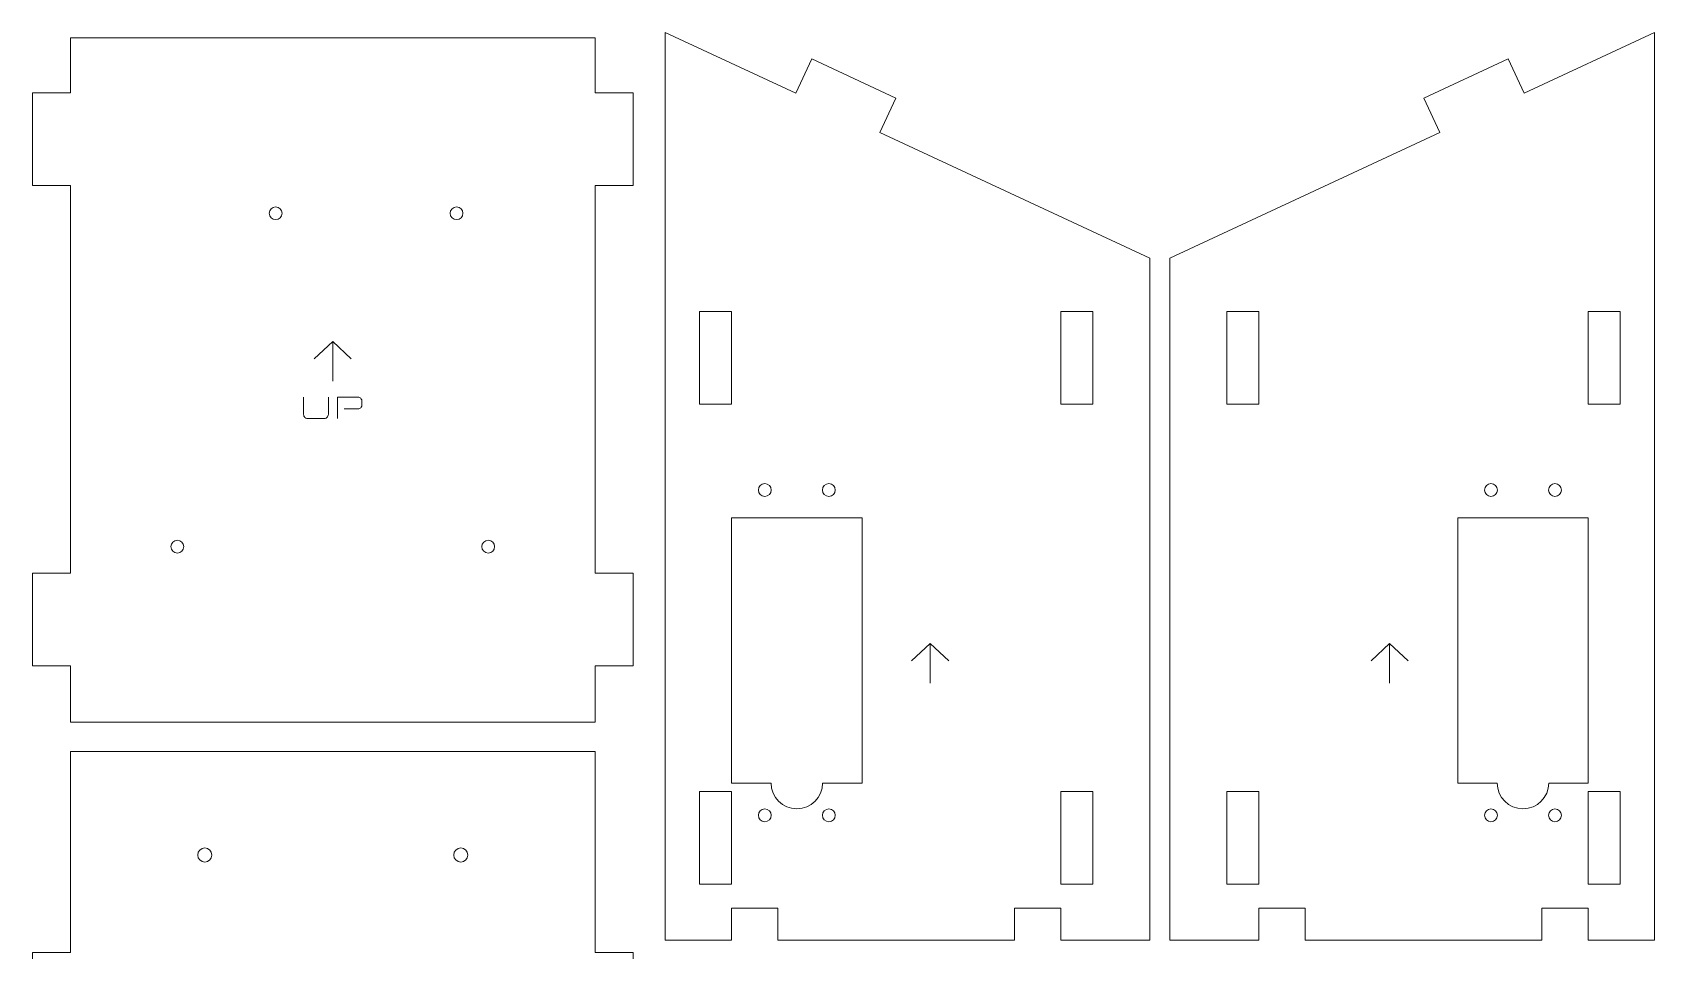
# Model space of a CAD drawing. Header units: inches. Extents: x 4 to 257, y -253 to 54.
# Drawn here: x 4 to 257.4, y -89.2 to 54.4 of the extents above; entities that cross this region are included whole.
import ezdxf

# ---------------------------------------------------------------- set-up
doc = ezdxf.new("R2010")
doc.units = ezdxf.units.IN
doc.header["$MEASUREMENT"] = 0
doc.layers.add('v3.4 Servo Eddition', color=7, linetype='Continuous')

# ---------------------------------------------------------------- blocks, each defined once
blk = doc.blocks.new('block 9')
at = {"layer": 'v3.4 Servo Eddition', "lineweight": 0}
for points in [[(257.39, -87.54), (257.39, 54.35), (236.99, 44.84), (234.49, 50.21), (221.36, 44.08), (223.86, 38.72), (181.67, 19.04), (181.67, -87.54), (195.56, -87.54), (195.56, -82.54), (202.81, -82.54), (202.81, -87.54), (239.79, -87.54), (239.79, -82.54), (247.03, -82.54), (247.03, -87.54), (257.39, -87.54)], [(195.57, 10.71), (190.57, 10.71), (190.57, -3.77), (195.57, -3.77), (195.57, 10.71)], [(252.03, 10.71), (247.03, 10.71), (247.03, -3.77), (252.03, -3.77), (252.03, 10.71)], [(213.1, -43.86), (216, -41.16), (218.9, -43.86)], [(216, -41.16), (216, -47.36)], [(195.57, -64.33), (190.57, -64.33), (190.57, -78.82), (195.57, -78.82), (195.57, -64.33)], [(252.03, -64.33), (247.03, -64.33), (247.03, -78.82), (252.03, -78.82), (252.03, -64.33)]]:
    blk.add_lwpolyline(points, dxfattribs=at)
for points, knots in [([(232.83, -17.19), (232.83, -16.63), (232.39, -16.19), (231.83, -16.19), (231.28, -16.19), (230.83, -16.63), (230.83, -17.19), (230.83, -17.74), (231.28, -18.19), (231.83, -18.19), (232.39, -18.19), (232.83, -17.74), (232.83, -17.19)], [0, 0, 0, 0, 1, 1, 1, 2, 2, 2, 3, 3, 3, 4, 4, 4, 4]), ([(242.83, -17.19), (242.83, -16.63), (242.39, -16.19), (241.83, -16.19), (241.28, -16.19), (240.83, -16.63), (240.83, -17.19), (240.83, -17.74), (241.28, -18.19), (241.83, -18.19), (242.39, -18.19), (242.83, -17.74), (242.83, -17.19)], [0, 0, 0, 0, 1, 1, 1, 2, 2, 2, 3, 3, 3, 4, 4, 4, 4]), ([(226.63, -62.99), (226.63, -62.99), (226.63, -21.51), (226.63, -21.51), (226.63, -21.51), (247.03, -21.51), (247.03, -21.51), (247.03, -21.51), (247.03, -62.99), (247.03, -62.99), (247.03, -62.99), (240.85, -62.99), (240.85, -62.99), (240.85, -65.21), (239.05, -67.01), (236.83, -67.01), (234.61, -67.01), (232.81, -65.21), (232.81, -62.99), (232.81, -62.99), (226.63, -62.99), (226.63, -62.99)], [0, 0, 0, 0, 1, 1, 1, 2, 2, 2, 3, 3, 3, 4, 4, 4, 5, 5, 5, 6, 6, 6, 7, 7, 7, 7]), ([(230.83, -68.03), (230.83, -68.59), (231.28, -69.03), (231.83, -69.03), (232.39, -69.03), (232.83, -68.59), (232.83, -68.03), (232.83, -67.48), (232.39, -67.03), (231.83, -67.03), (231.28, -67.03), (230.83, -67.48), (230.83, -68.03)], [0, 0, 0, 0, 1, 1, 1, 2, 2, 2, 3, 3, 3, 4, 4, 4, 4]), ([(240.83, -68.03), (240.83, -68.59), (241.28, -69.03), (241.83, -69.03), (242.39, -69.03), (242.83, -68.59), (242.83, -68.03), (242.83, -67.48), (242.39, -67.03), (241.83, -67.03), (241.28, -67.03), (240.83, -67.48), (240.83, -68.03)], [0, 0, 0, 0, 1, 1, 1, 2, 2, 2, 3, 3, 3, 4, 4, 4, 4])]:
    blk.add_open_spline(points, degree=3, knots=knots, dxfattribs=at)
blk = doc.blocks.new('block 10')
at = {"layer": 'v3.4 Servo Eddition', "lineweight": 0}
for points in [[(102.82, -87.54), (102.82, 54.35), (123.22, 44.84), (125.72, 50.21), (138.85, 44.08), (136.35, 38.72), (178.54, 19.04), (178.54, -87.54), (164.64, -87.54), (164.64, -82.54), (157.4, -82.54), (157.4, -87.54), (120.42, -87.54), (120.42, -82.54), (113.18, -82.54), (113.18, -87.54), (102.82, -87.54)], [(108.18, 10.71), (113.18, 10.71), (113.18, -3.77), (108.18, -3.77), (108.18, 10.71)], [(164.64, 10.71), (169.64, 10.71), (169.64, -3.77), (164.64, -3.77), (164.64, 10.71)], [(141.31, -43.86), (144.21, -41.16), (147.11, -43.86)], [(144.21, -47.36), (144.21, -41.16)], [(108.18, -64.33), (113.18, -64.33), (113.18, -78.82), (108.18, -78.82), (108.18, -64.33)], [(164.64, -64.33), (169.64, -64.33), (169.64, -78.82), (164.64, -78.82), (164.64, -64.33)]]:
    blk.add_lwpolyline(points, dxfattribs=at)
for points, knots in [([(117.38, -17.19), (117.38, -16.63), (117.82, -16.19), (118.38, -16.19), (118.93, -16.19), (119.38, -16.63), (119.38, -17.19), (119.38, -17.74), (118.93, -18.19), (118.38, -18.19), (117.82, -18.19), (117.38, -17.74), (117.38, -17.19)], [0, 0, 0, 0, 1, 1, 1, 2, 2, 2, 3, 3, 3, 4, 4, 4, 4]), ([(127.38, -17.19), (127.38, -16.63), (127.82, -16.19), (128.38, -16.19), (128.93, -16.19), (129.38, -16.63), (129.38, -17.19), (129.38, -17.74), (128.93, -18.19), (128.38, -18.19), (127.82, -18.19), (127.38, -17.74), (127.38, -17.19)], [0, 0, 0, 0, 1, 1, 1, 2, 2, 2, 3, 3, 3, 4, 4, 4, 4]), ([(133.58, -62.99), (133.58, -62.99), (133.58, -21.51), (133.58, -21.51), (133.58, -21.51), (113.18, -21.51), (113.18, -21.51), (113.18, -21.51), (113.18, -62.99), (113.18, -62.99), (113.18, -62.99), (119.36, -62.99), (119.36, -62.99), (119.36, -65.21), (121.16, -67.01), (123.38, -67.01), (125.6, -67.01), (127.4, -65.21), (127.4, -62.99), (127.4, -62.99), (133.58, -62.99), (133.58, -62.99)], [0, 0, 0, 0, 1, 1, 1, 2, 2, 2, 3, 3, 3, 4, 4, 4, 5, 5, 5, 6, 6, 6, 7, 7, 7, 7]), ([(119.38, -68.03), (119.38, -68.59), (118.93, -69.03), (118.38, -69.03), (117.82, -69.03), (117.38, -68.59), (117.38, -68.03), (117.38, -67.48), (117.82, -67.03), (118.38, -67.03), (118.93, -67.03), (119.38, -67.48), (119.38, -68.03)], [0, 0, 0, 0, 1, 1, 1, 2, 2, 2, 3, 3, 3, 4, 4, 4, 4]), ([(129.38, -68.03), (129.38, -68.59), (128.93, -69.03), (128.38, -69.03), (127.82, -69.03), (127.38, -68.59), (127.38, -68.03), (127.38, -67.48), (127.82, -67.03), (128.38, -67.03), (128.93, -67.03), (129.38, -67.48), (129.38, -68.03)], [0, 0, 0, 0, 1, 1, 1, 2, 2, 2, 3, 3, 3, 4, 4, 4, 4])]:
    blk.add_open_spline(points, degree=3, knots=knots, dxfattribs=at)
blk = doc.blocks.new('block 12')
at = {"layer": 'v3.4 Servo Eddition', "lineweight": 0}
for points in [[(20.37, -118.4), (15.38, -118.4), (15.38, -123.4), (20.37, -123.4), (20.37, -118.4)], [(86.37, -118.4), (81.37, -118.4), (81.37, -123.4), (86.37, -123.4), (86.37, -118.4)], [(20.37, -163.9), (15.38, -163.9), (15.38, -168.9), (20.37, -168.9), (20.37, -163.9)], [(86.37, -163.9), (81.37, -163.9), (81.37, -168.9), (86.37, -168.9), (86.37, -163.9)]]:
    blk.add_lwpolyline(points, dxfattribs=at)
blk = doc.blocks.new('block 13')
at = {"layer": 'v3.4 Servo Eddition', "lineweight": 0}
for points in [[(31.97, -74.24), (31.97, -73.63), (31.48, -73.14), (30.87, -73.14), (30.27, -73.14), (29.77, -73.63), (29.77, -74.24), (29.77, -74.85), (30.27, -75.34), (30.87, -75.34), (31.48, -75.34), (31.97, -74.85), (31.97, -74.24)], [(71.97, -74.24), (71.97, -73.63), (71.48, -73.14), (70.87, -73.14), (70.26, -73.14), (69.77, -73.63), (69.77, -74.24), (69.77, -74.85), (70.26, -75.34), (70.87, -75.34), (71.48, -75.34), (71.97, -74.85), (71.97, -74.24)]]:
    blk.add_open_spline(points, degree=3, knots=[0, 0, 0, 0, 1, 1, 1, 2, 2, 2, 3, 3, 3, 4, 4, 4, 4], dxfattribs=at)
blk = doc.blocks.new('block 11')
at = {"layer": 'v3.4 Servo Eddition', "lineweight": 0}
for points in [[(91.87, -179.02), (97.79, -179.02), (97.79, -164.53), (91.87, -164.53), (91.87, -103.97), (97.79, -103.97), (97.79, -89.49), (91.87, -89.49), (91.87, -58.08), (9.88, -58.08), (9.88, -89.49), (3.95, -89.49), (3.95, -103.97), (9.88, -103.97), (9.88, -164.53), (3.95, -164.53), (3.95, -179.02), (9.88, -179.02), (9.88, -187.83), (91.87, -187.83), (91.87, -179.02)], [(47.97, -122.56), (50.87, -119.86), (53.77, -122.56)], [(50.87, -119.86), (50.87, -126.06)]]:
    blk.add_lwpolyline(points, dxfattribs=at)
at = {"layer": 'v3.4 Servo Eddition'}
for name in ['block 13', 'block 12']:
    blk.add_blockref(name, (0, 0), dxfattribs=at)
blk = doc.blocks.new('block 15')
at = {"layer": 'v3.4 Servo Eddition', "lineweight": 0}
for points in [[(42.95, 26.08), (42.95, 25.53), (42.5, 25.08), (41.95, 25.08), (41.39, 25.08), (40.95, 25.53), (40.95, 26.08), (40.95, 26.63), (41.39, 27.08), (41.95, 27.08), (42.5, 27.08), (42.95, 26.63), (42.95, 26.08)], [(71.21, 26.08), (71.21, 25.53), (70.76, 25.08), (70.21, 25.08), (69.66, 25.08), (69.21, 25.53), (69.21, 26.08), (69.21, 26.63), (69.66, 27.08), (70.21, 27.08), (70.76, 27.08), (71.21, 26.63), (71.21, 26.08)], [(27.59, -26.03), (27.59, -26.58), (27.14, -27.03), (26.59, -27.03), (26.03, -27.03), (25.59, -26.58), (25.59, -26.03), (25.59, -25.48), (26.03, -25.03), (26.59, -25.03), (27.14, -25.03), (27.59, -25.48), (27.59, -26.03)], [(76.16, -26.03), (76.16, -26.58), (75.71, -27.03), (75.16, -27.03), (74.61, -27.03), (74.16, -26.58), (74.16, -26.03), (74.16, -25.48), (74.61, -25.03), (75.16, -25.03), (75.71, -25.03), (76.16, -25.48), (76.16, -26.03)]]:
    blk.add_open_spline(points, degree=3, knots=[0, 0, 0, 0, 1, 1, 1, 2, 2, 2, 3, 3, 3, 4, 4, 4, 4], dxfattribs=at)
blk = doc.blocks.new('block 14')
at = {"layer": 'v3.4 Servo Eddition', "lineweight": 0}
for points in [[(91.87, -44.65), (97.79, -44.65), (97.79, -30.16), (91.87, -30.16), (91.87, 30.4), (97.79, 30.4), (97.79, 44.89), (91.87, 44.89), (91.87, 53.51), (9.88, 53.51), (9.88, 44.89), (3.95, 44.89), (3.95, 30.4), (9.88, 30.4), (9.88, -30.16), (3.95, -30.16), (3.95, -44.65), (9.88, -44.65), (9.88, -53.46), (91.87, -53.46), (91.87, -44.65)], [(47.97, 3.35), (50.87, 6.05), (53.77, 3.35)], [(50.87, 6.05), (50.87, -0.15)]]:
    blk.add_lwpolyline(points, dxfattribs=at)
for points, knots in [([(50.2, -2.65), (50.2, -2.65), (50.2, -5.22), (50.2, -5.22), (50.2, -5.31), (50.19, -5.41), (50.17, -5.5), (50.15, -5.6), (50.11, -5.68), (50.05, -5.76), (50, -5.83), (49.93, -5.89), (49.85, -5.93), (49.76, -5.98), (49.65, -6), (49.53, -6), (49.53, -6), (47.01, -6), (47.01, -6), (46.86, -6), (46.74, -5.98), (46.65, -5.93), (46.56, -5.88), (46.49, -5.82), (46.44, -5.75), (46.39, -5.67), (46.36, -5.59), (46.34, -5.5), (46.32, -5.4), (46.31, -5.31), (46.3, -5.22), (46.3, -5.22), (46.3, -2.65), (46.3, -2.65), (46.3, -2.65), (46.3, -5.22), (46.3, -5.22), (46.31, -5.31), (46.32, -5.4), (46.34, -5.5), (46.36, -5.59), (46.39, -5.67), (46.44, -5.75), (46.49, -5.82), (46.56, -5.88), (46.65, -5.93), (46.74, -5.98), (46.86, -6), (47.01, -6), (47.01, -6), (49.53, -6), (49.53, -6), (49.65, -6), (49.76, -5.98), (49.85, -5.93), (49.93, -5.89), (50, -5.83), (50.05, -5.76), (50.11, -5.68), (50.15, -5.6), (50.17, -5.5), (50.19, -5.41), (50.2, -5.31), (50.2, -5.22), (50.2, -5.22), (50.2, -2.65), (50.2, -2.65)], [0, 0, 0, 0, 1, 1, 1, 2, 2, 2, 3, 3, 3, 4, 4, 4, 5, 5, 5, 6, 6, 6, 7, 7, 7, 8, 8, 8, 9, 9, 9, 10, 10, 10, 11, 11, 11, 12, 12, 12, 13, 13, 13, 14, 14, 14, 15, 15, 15, 16, 16, 16, 17, 17, 17, 18, 18, 18, 19, 19, 19, 20, 20, 20, 21, 21, 21, 22, 22, 22, 22]), ([(51.61, -2.65), (51.61, -2.65), (54.84, -2.65), (54.84, -2.65), (54.91, -2.65), (54.99, -2.67), (55.06, -2.71), (55.14, -2.74), (55.2, -2.79), (55.26, -2.85), (55.31, -2.92), (55.36, -2.99), (55.39, -3.07), (55.43, -3.16), (55.44, -3.25), (55.44, -3.35), (55.44, -3.35), (55.44, -3.83), (55.44, -3.83), (55.44, -3.92), (55.43, -4.01), (55.39, -4.1), (55.36, -4.18), (55.32, -4.25), (55.26, -4.32), (55.21, -4.38), (55.15, -4.43), (55.07, -4.46), (55, -4.5), (54.93, -4.51), (54.85, -4.51), (54.85, -4.51), (52.65, -4.51), (52.65, -4.51), (52.65, -4.51), (54.85, -4.51), (54.85, -4.51), (54.93, -4.51), (55, -4.5), (55.07, -4.46), (55.15, -4.43), (55.21, -4.38), (55.26, -4.32), (55.32, -4.25), (55.36, -4.18), (55.39, -4.1), (55.43, -4.01), (55.44, -3.92), (55.44, -3.83), (55.44, -3.83), (55.44, -3.35), (55.44, -3.35), (55.44, -3.25), (55.42, -3.16), (55.39, -3.07), (55.36, -2.99), (55.31, -2.92), (55.26, -2.85), (55.2, -2.79), (55.14, -2.74), (55.06, -2.7), (54.99, -2.67), (54.92, -2.65), (54.84, -2.65), (54.84, -2.65), (51.61, -2.65), (51.61, -2.65), (51.61, -2.65), (51.61, -6), (51.61, -6), (51.61, -6), (51.61, -2.65), (51.61, -2.65)], [0, 0, 0, 0, 1, 1, 1, 2, 2, 2, 3, 3, 3, 4, 4, 4, 5, 5, 5, 6, 6, 6, 7, 7, 7, 8, 8, 8, 9, 9, 9, 10, 10, 10, 11, 11, 11, 12, 12, 12, 13, 13, 13, 14, 14, 14, 15, 15, 15, 16, 16, 16, 17, 17, 17, 18, 18, 18, 19, 19, 19, 20, 20, 20, 21, 21, 21, 22, 22, 22, 23, 23, 23, 24, 24, 24, 24])]:
    blk.add_open_spline(points, degree=3, knots=knots, dxfattribs=at)
at = {"layer": 'v3.4 Servo Eddition'}
blk.add_blockref('block 15', (0, 0), dxfattribs=at)

msp = doc.modelspace()

# ---------------------------------------------------------------- block references
at = {"layer": 'v3.4 Servo Eddition'}
for name in ['block 14', 'block 10', 'block 9', 'block 11']:
    msp.add_blockref(name, (0, 0), dxfattribs=at)

doc.saveas('drawing.dxf')
